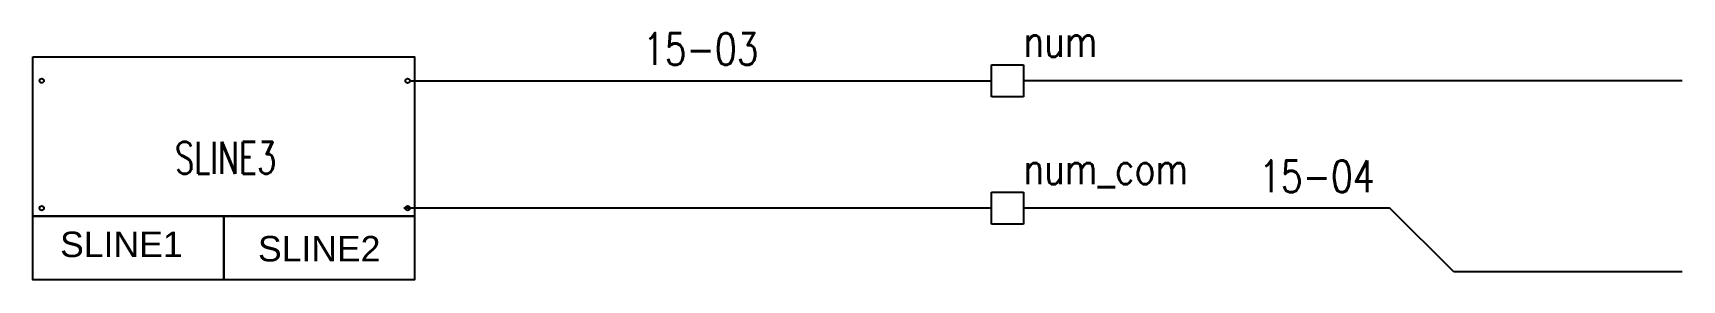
# Model space of a CAD drawing. Header units: inches. Extents: x -0.35 to 6.13, y 0.09 to 1.06.
import ezdxf
from ezdxf.enums import TextEntityAlignment as Align

# ---------------------------------------------------------------- set-up
doc = ezdxf.new("R2010")
doc.units = ezdxf.units.IN
doc.header["$MEASUREMENT"] = 0
for name, color, linetype in [('BLK_18', 251, 'Continuous'), ('RED_18', 1, 'Continuous'), ('SYMS', 7, 'Continuous'), ('WIRENO', 72, 'Continuous')]:
    doc.layers.add(name, color=color, linetype=linetype)
doc.styles.get("Standard").update_dxf_attribs({"font": 'arial.ttf'})
doc.styles.add('WD', font='romans.shx')

# ---------------------------------------------------------------- blocks, each defined once
blk = doc.blocks.new('HT0001')
for p, q in [((-0.0625, 0.0625), (0.0625, 0.0625)), ((-0.0625, -0.0625), (-0.0625, 0.0625)), ((0.0625, 0.0625), (0.0625, -0.0625)), ((0.0625, -0.0625), (-0.0625, -0.0625))]:
    blk.add_line(p, q)
at = {"style": 'WD'}
for tag, p, width in [('INST', (0.0625, 0.4196), 0.7), ('LOC', (0.0625, 0.25), 0.7), ('DESC1', (0.0499, -0.3851), 0.8)]:
    blk.add_attdef(tag, p, '', height=0.125, dxfattribs=dict(at, width=width))
at = {"linetype": 'Continuous', "style": 'WD'}
for tag, p, height, width, flags in [('TERM01', (0.0625, 0.0938), 0.125, 0.8, 8), ('TAGSTRIP', (0.0499, -0.2288), 0.125, 0.9, 8), ('CAT', (0.2132, -0.4063), 0.1094, 0.8, 1), ('DESC2', (0.0499, -0.5413), 0.125, 0.8, 8), ('DESC3', (0.0499, -0.6976), 0.125, 0.8, 8)]:
    blk.add_attdef(tag, p, '', height=height, dxfattribs=dict(at, width=width, flags=flags))
at = {"style": 'WD', "flags": 1}
for tag, p, height in [('X2TERM01', (0, 0.0625), 0.0125), ('X2PIN01', (0.0326, 0.0839), 0.0125), ('X4TERM01', (-0.0625, 0), 0.0125), ('X4TERMDESC01', (-0.0552, -0.0229), 0.025), ('X2TERMDESC01', (-0.006, 0.0287), 0.025), ('STRIPSEQ', (0, 0), 0.00125), ('X1TERMDESC01', (0.0393, 0.007), 0.025), ('X1TERM01', (0.0625, 0), 0.0125), ('X1PIN01', (0.0868, 0.0164), 0.0125), ('X4PIN01', (-0.1138, -0.0375), 0.0125), ('LINKTERM', (0, -0.0019), 0.00125), ('X8TERM01', (0, -0.0625), 0.0125), ('X8TERMDESC01', (0, -0.0535), 0.025), ('X8PIN01', (0.0256, -0.0962), 0.0125)]:
    blk.add_attdef(tag, p, '', height=height, dxfattribs=at)
at = {"linetype": 'Continuous', "style": 'WD', "width": 0.8, "flags": 1}
blk.add_attdef('MFG', text='', height=0.1094, dxfattribs=at).set_placement((0.0882, -0.4063), align=Align.RIGHT)
at = {"style": 'WD', "width": 0.7, "flags": 1}
blk.add_attdef('ASSYCODE', (0.0625, -0.2812), '', height=0.01, dxfattribs=at)
blk = doc.blocks.new('WD_WNH')
at = {"linetype": 'Continuous', "style": 'WD', "width": 0.8}
blk.add_attdef('WIRENO', text='', height=0.125, dxfattribs=at).set_placement((0, 0.0625), align=Align.CENTER)
at = {"style": 'WD', "flags": 1}
for tag, p in [('W01USER', (0, 0.0781)), ('W02USER', (0, 0.0703)), ('W03USER', (0, 0.0625)), ('W04USER', (0, 0.0547)), ('W05USER', (0, 0.0469)), ('W06USER', (0, 0.0391)), ('W07USER', (0, 0.0312)), ('W08USER', (0, 0.0234)), ('W09USER', (0, 0.0156)), ('W10USER', (0, 0.0078))]:
    blk.add_attdef(tag, text='', height=0.005, dxfattribs=at).set_placement(p, align=Align.CENTER)
blk = doc.blocks.new('HDV1_SENSOR-CONN')
for points in [[(-1.4725, 0.0937), (0.0275, 0.0937), (0.0275, -0.5315), (-1.4725, -0.5315)], [(-1.4725, -0.5315), (-0.7225, -0.5315), (-0.7225, -0.7815), (-1.4725, -0.7815)], [(-0.7225, -0.5315), (0.0275, -0.5315), (0.0275, -0.7815), (-0.7225, -0.7815)]]:
    blk.add_lwpolyline(points, close=True)
for centre in [(-1.4382, 0.0004), (0, 0), (-1.4381, -0.4996), (0.0001, -0.4996)]:
    blk.add_circle(centre, 0.00874)
at = {"style": 'WD', "flags": 1}
for tag, p in [('X4TERM01', (-1.4382, 0.0004)), ('X1TERM03', (0, 0)), ('X4TERM02', (-1.4381, -0.4996)), ('X1TERM04', (0.0001, -0.4996))]:
    blk.add_attdef(tag, p, '', height=0.005, dxfattribs=at)
blk.add_attdef('TAG1', text='', height=0.15, dxfattribs=at).set_placement((-0.7226, -0.3746), align=Align.CENTER)
at = {"style": 'WD', "width": 0.7}
blk.add_attdef('DESC3', text='', height=0.125, dxfattribs=at).set_placement((-0.7152, -0.3647), align=Align.CENTER)
for tag, p in [('DESC1', (-1.1253, -0.5918)), ('DESC2', (-0.3476, -0.6088))]:
    blk.add_attdef(tag, text='', height=0.1).set_placement(p, align=Align.TOP_CENTER)
at = {"style": 'WD', "width": 0.7, "flags": 1}
blk.add_attdef('LOC', text='', height=0.025, dxfattribs=at).set_placement((-1.4375, -0.812), align=Align.CENTER)

msp = doc.modelspace()

# ---------------------------------------------------------------- linework, layer by layer
at = {"layer": 'BLK_18'}
for p, q in [((3.4142, 0.3682), (1.1042, 0.3682)), ((4.9799, 0.3682), (3.5427, 0.3682)), ((5.2302, 0.1179), (4.9799, 0.3682)), ((6.1277, 0.1179), (5.2302, 0.1179))]:
    msp.add_line(p, q, dxfattribs=at)
at = {"layer": 'RED_18'}
for p, q in [((1.1277, 0.8679), (3.4142, 0.8679)), ((6.1277, 0.8679), (3.5427, 0.8679))]:
    msp.add_line(p, q, dxfattribs=at)

# ---------------------------------------------------------------- block references
at = {"layer": 'SYMS'}
for name, p, values in [('HT0001', (3.4767, 0.8679), {'TERM01': 'num'}), ('HDV1_SENSOR-CONN', (1.1189, 0.8678), {'DESC1': 'SLINE1', 'DESC2': 'SLINE2', 'DESC3': 'SLINE3'}), ('HT0001', (3.4767, 0.3682), {'TERM01': 'num_com'})]:
    msp.add_blockref(name, p, dxfattribs=at).add_auto_attribs(values)
at = {"layer": 'WIRENO'}
ref = msp.add_blockref('WD_WNH', (2.2709, 0.8679), dxfattribs=at)
ref.add_attrib('WIRENO', '15-03', dxfattribs={"linetype": 'Continuous', "height": 0.125, "style": 'WD', "width": 0.8}).set_placement((2.2709, 0.9304), align=Align.CENTER)
ref = msp.add_blockref('WD_WNH', (4.6924, 0.3682), dxfattribs=at)
ref.add_attrib('WIRENO', '15-04', dxfattribs={"linetype": 'Continuous', "height": 0.125, "style": 'WD', "width": 0.8}).set_placement((4.6924, 0.4307), align=Align.CENTER)

doc.saveas('drawing.dxf')
